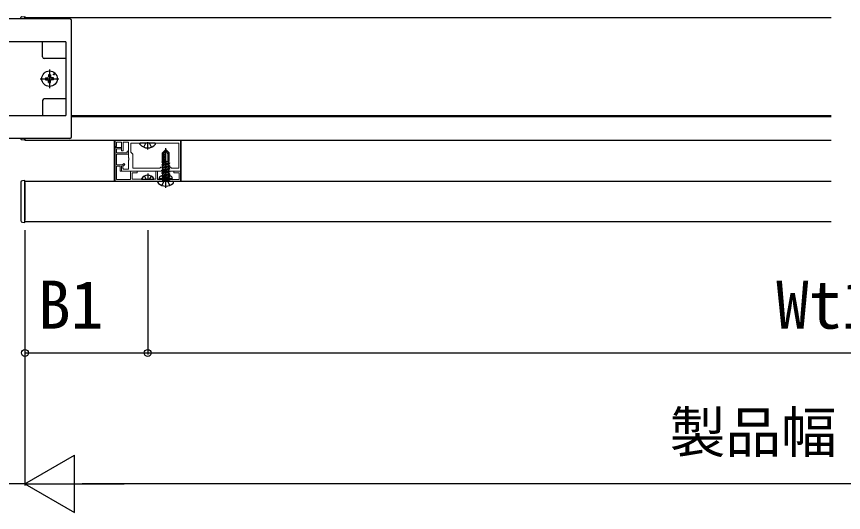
# Model space of a CAD drawing. Units: millimetres, scale not verified. Extents: x -1750 to 1750, y -2608 to 2592.
# Drawn here: x -1269 to -764, y -1026 to -723 of the extents above; entities that cross this region are included whole.
import ezdxf
from ezdxf.enums import TextEntityAlignment as Align

# ---------------------------------------------------------------- set-up
doc = ezdxf.new("R2010")
doc.units = ezdxf.units.MM
doc.header["$LTSCALE"] = 14
doc.layers.add('0-3_YKK_11', color=7, linetype='Continuous', lineweight=18)
for name, color, linetype in [('0-4_YKK_12', 2, 'Continuous'), ('0-5_YKK_13', 4, 'Continuous'), ('0-6_YKK_D', 6, 'Continuous')]:
    doc.layers.add(name, color=color, linetype=linetype)
doc.styles.add('ＭＳ ゴシック', font='')
doc.styles.get('ＭＳ ゴシック').set_extended_font_data('MS Gothic')

msp = doc.modelspace()

# ---------------------------------------------------------------- linework, layer by layer
at = {"layer": '0-3_YKK_11'}
for points in [[(-1169.2, -798.5), (-1209.2, -798.5), (-1209.2, -802.5), (-1208.3, -802.5), (-1208.3, -799.8), (-1205.2, -799.8), (-1205.2, -805), (-1204.2, -805), (-1204.2, -799.8), (-1200.9, -799.8), (-1200.9, -809.33), (-1200.76, -809.52), (-1200.76, -810.48), (-1200.9, -810.67), (-1200.9, -816.2), (-1204.2, -816.2), (-1204.2, -815.5), (-1205.2, -815.5), (-1205.2, -817.5), (-1178.87, -817.5), (-1178.68, -817.36), (-1177.72, -817.36), (-1177.53, -817.5), (-1169.2, -817.5)], [(-1209.2, -823.5), (-1169.2, -823.5), (-1169.2, -817.5), (-1173.2, -817.5), (-1173.2, -818.4), (-1170.1, -818.4), (-1170.1, -822.6), (-1183.3, -822.6), (-1183.3, -817.5), (-1184.2, -817.5), (-1184.2, -822.4), (-1198.8, -822.4), (-1198.8, -818.4), (-1195.7, -818.4), (-1195.7, -817.5), (-1199.7, -817.5), (-1199.7, -822.6), (-1208.3, -822.6), (-1208.3, -814.5), (-1206.1, -814.5), (-1206.1, -817.5), (-1205.2, -817.5), (-1205.2, -814.5), (-1204.2, -814.5), (-1203.17, -813.47), (-1203.8, -812.83), (-1204.57, -813.6), (-1208.3, -813.6), (-1208.3, -807.1), (-1200.9, -807.1), (-1200.9, -805.2), (-1201.8, -805.2), (-1201.8, -806.2), (-1208.3, -806.2), (-1208.3, -803.9), (-1205.2, -803.9), (-1205.2, -803), (-1209.2, -803)], [(-1170.3, -800.3), (-1199.6, -800.3), (-1199.6, -805.8), (-1198.4, -807), (-1198.4, -815.6), (-1181.8, -815.6), (-1181.2, -815), (-1175.2, -815), (-1174.6, -815.6), (-1170.3, -815.6)]]:
    msp.add_lwpolyline(points, close=True, dxfattribs=at)
at = {"layer": '0-4_YKK_12'}
for p, q in [((-1264.2, -724.5), (-1264.2, -723.5)), ((-1264.2, -723.5), (-771.7, -723.5)), ((-1235.7, -783.5), (-771.7, -783.5)), ((-1235.7, -784), (-771.7, -784)), ((-1264.2, -798.5), (-1264.2, -797.5)), ((-1264.2, -798.5), (-771.7, -798.5))]:
    msp.add_line(p, q, dxfattribs=at)
msp.add_lwpolyline([(-771.7, -848.5), (-1264.2, -848.5), (-1264.2, -823.5), (-771.7, -823.5)], dxfattribs=at)
at = {"layer": '0-5_YKK_13'}
for p, q in [((-1266.7, -724.5), (-1266.7, -723.62)), ((-1235.7, -796.5), (-1235.7, -725.5)), ((-1253.4, -747.7), (-1253.4, -738.5)), ((-1239.2, -738.5), (-1239.2, -783.5)), ((-1239.2, -748.7), (-1252.4, -748.7)), ((-1249.2, -755.27), (-1249.2, -766.74)), ((-1254.94, -761), (-1243.47, -761)), ((-1251.58, -760.41), (-1250.54, -760.39)), ((-1251.58, -761.59), (-1250.54, -761.61)), ((-1250.54, -760.39), (-1249.93, -760.27)), ((-1250.54, -761.61), (-1249.93, -761.73)), ((-1249.81, -759.66), (-1249.93, -760.27)), ((-1249.81, -762.34), (-1249.93, -761.73)), ((-1249.79, -758.62), (-1249.81, -759.66)), ((-1249.79, -763.38), (-1249.81, -762.34)), ((-1248.61, -758.62), (-1248.59, -759.66)), ((-1248.61, -763.37), (-1248.59, -762.34)), ((-1248.59, -759.66), (-1248.47, -760.27)), ((-1248.59, -762.34), (-1248.47, -761.73)), ((-1247.86, -760.39), (-1248.47, -760.27)), ((-1247.86, -761.61), (-1248.47, -761.73)), ((-1246.82, -760.41), (-1247.86, -760.39)), ((-1246.82, -761.59), (-1247.86, -761.61)), ((-1253.4, -774.3), (-1253.4, -783.5)), ((-1239.2, -773.3), (-1252.4, -773.3)), ((-1236.7, -797.5), (-1284.2, -797.5)), ((-1266.7, -797.5), (-1266.7, -797.88)), ((-1209.7, -799), (-1209.7, -823)), ((-1193.95, -800.9), (-1193.95, -800.8)), ((-1184.95, -800.3), (-1193.45, -800.3)), ((-1191.55, -802.81), (-1190.35, -800.39)), ((-1189.2, -804.3), (-1189.2, -799.79)), ((-1186.85, -802.81), (-1188.06, -800.39)), ((-1184.45, -800.9), (-1184.45, -800.8)), ((-1168.7, -823), (-1168.7, -799)), ((-1180.25, -806.37), (-1178.38, -804.5)), ((-1180.25, -806.37), (-1179.75, -806.58)), ((-1180.25, -811.5), (-1180.25, -806.37)), ((-1179.75, -811.5), (-1178.99, -805.82)), ((-1178.99, -805.82), (-1179.75, -806.58)), ((-1179.75, -812.71), (-1179.75, -806.58)), ((-1179.17, -812.75), (-1177.91, -805)), ((-1178.99, -805.82), (-1178.38, -804.5)), ((-1178.02, -804.5), (-1178.38, -804.5)), ((-1178.2, -827.6), (-1178.2, -803.5)), ((-1176.85, -806.84), (-1178.2, -804.5)), ((-1176.15, -806.37), (-1178.02, -804.5)), ((-1176.15, -806.37), (-1176.85, -806.84)), ((-1176.85, -806.84), (-1176.85, -811.5)), ((-1176.15, -811.5), (-1176.15, -806.37)), ((-1180.67, -811.91), (-1179.75, -811.7)), ((-1179.75, -811.82), (-1180.67, -812.02)), ((-1180.67, -812.02), (-1180.67, -811.91)), ((-1180.67, -812.02), (-1180.02, -812.4)), ((-1180.67, -813.55), (-1175.73, -812.73)), ((-1175.73, -812.85), (-1180.67, -813.67)), ((-1180.25, -811.5), (-1179.75, -811.5)), ((-1180.02, -811.53), (-1180.02, -811.5)), ((-1180.02, -812.4), (-1179.75, -812.34)), ((-1180.02, -813.18), (-1180.02, -812.4)), ((-1180.02, -814.05), (-1176.38, -813.22)), ((-1179.07, -812.18), (-1176.38, -811.57)), ((-1177.53, -811.5), (-1179, -811.75)), ((-1178.98, -811.62), (-1178.24, -811.5)), ((-1178.96, -811.5), (-1176.15, -811.5)), ((-1176.25, -811.5), (-1176.38, -811.57)), ((-1176.38, -812.36), (-1176.38, -811.57)), ((-1175.73, -812.73), (-1176.38, -812.36)), ((-1175.73, -812.85), (-1176.38, -813.22)), ((-1176.38, -814), (-1176.38, -813.22)), ((-1175.73, -812.85), (-1175.73, -812.73)), ((-1180.67, -813.67), (-1180.67, -813.55)), ((-1180.67, -813.67), (-1180.02, -814.05)), ((-1180.67, -815.2), (-1175.73, -814.38)), ((-1175.73, -814.5), (-1180.67, -815.32)), ((-1180.67, -815.32), (-1180.67, -815.2)), ((-1180.67, -815.32), (-1180.02, -815.69)), ((-1180.67, -816.85), (-1175.73, -816.03)), ((-1175.73, -816.14), (-1180.67, -816.97)), ((-1180.67, -816.97), (-1180.67, -816.85)), ((-1180.67, -816.97), (-1180.02, -817.34)), ((-1180.67, -818.5), (-1175.73, -817.67)), ((-1175.73, -817.79), (-1180.67, -818.62)), ((-1180.02, -814.83), (-1180.02, -814.05)), ((-1180.02, -815.69), (-1176.38, -814.87)), ((-1180.02, -816.48), (-1180.02, -815.69)), ((-1180.02, -817.34), (-1176.38, -816.52)), ((-1180.02, -818.12), (-1180.02, -817.34)), ((-1180.02, -818.99), (-1176.38, -818.17)), ((-1175.73, -814.38), (-1176.38, -814)), ((-1175.73, -814.5), (-1176.38, -814.87)), ((-1176.38, -815.65), (-1176.38, -814.87)), ((-1175.73, -816.03), (-1176.38, -815.65)), ((-1175.73, -816.14), (-1176.38, -816.52)), ((-1176.38, -817.3), (-1176.38, -816.52)), ((-1175.73, -817.67), (-1176.38, -817.3)), ((-1175.73, -817.79), (-1176.38, -818.17)), ((-1176.38, -818.95), (-1176.38, -818.17)), ((-1175.73, -814.5), (-1175.73, -814.38)), ((-1175.73, -816.14), (-1175.73, -816.03)), ((-1175.73, -817.79), (-1175.73, -817.67)), ((-1264.2, -823.2), (-1265.76, -823.3)), ((-1264.2, -824.5), (-1264.2, -823.2)), ((-1192.8, -822.4), (-1185.6, -822.4)), ((-1191.25, -820.43), (-1190.35, -822.25)), ((-1189.2, -818.9), (-1189.2, -822.86)), ((-1187.15, -820.43), (-1188.06, -822.25)), ((-1182.2, -822.1), (-1182.06, -821.3)), ((-1174.2, -822.1), (-1182.2, -822.1)), ((-1182.2, -822.1), (-1182.11, -822.6)), ((-1174.29, -822.6), (-1182.11, -822.6)), ((-1180.67, -818.62), (-1180.67, -818.5)), ((-1180.67, -818.62), (-1180.02, -818.99)), ((-1180.67, -820.15), (-1175.73, -819.32)), ((-1175.73, -819.44), (-1180.67, -820.26)), ((-1180.67, -820.26), (-1180.67, -820.15)), ((-1180.67, -820.26), (-1180.02, -820.64)), ((-1180.67, -821.79), (-1175.73, -820.97)), ((-1175.73, -821.09), (-1180.67, -821.91)), ((-1180.67, -821.79), (-1180.02, -821.42)), ((-1180.67, -821.91), (-1180.67, -821.79)), ((-1180.67, -821.91), (-1180.02, -822.28)), ((-1180.02, -819.77), (-1180.02, -818.99)), ((-1180.02, -820.64), (-1176.38, -819.81)), ((-1180.02, -821.42), (-1176.38, -820.6)), ((-1180.02, -821.42), (-1180.02, -820.64)), ((-1180.02, -822.28), (-1176.38, -821.46)), ((-1180.02, -823.3), (-1180.02, -822.28)), ((-1176.38, -822.24), (-1179.97, -823.32)), ((-1179.97, -823.32), (-1175.73, -822.62)), ((-1179.97, -823.44), (-1176.38, -823.11)), ((-1179.33, -823.5), (-1178.2, -822.9)), ((-1177.07, -823.5), (-1178.2, -822.9)), ((-1177.06, -822.44), (-1177.36, -822.6)), ((-1175.9, -820.12), (-1177.06, -822.44)), ((-1175.73, -819.32), (-1176.38, -818.95)), ((-1175.73, -819.44), (-1176.38, -819.81)), ((-1176.38, -820.6), (-1176.38, -819.81)), ((-1175.73, -820.97), (-1176.38, -820.6)), ((-1175.73, -821.09), (-1176.38, -821.46)), ((-1176.38, -822.24), (-1176.38, -821.46)), ((-1175.73, -822.62), (-1176.38, -822.24)), ((-1175.73, -822.73), (-1176.38, -823.11)), ((-1176.38, -823.3), (-1176.38, -823.11)), ((-1175.73, -819.44), (-1175.73, -819.32)), ((-1175.73, -821.09), (-1175.73, -820.97)), ((-1175.73, -822.73), (-1175.73, -822.62)), ((-1175.73, -822.73), (-1175.73, -822.62)), ((-1174.2, -822.1), (-1174.34, -821.3)), ((-1174.2, -822.1), (-1174.29, -822.6)), ((-1266.7, -824.29), (-1266.7, -824.59)), ((-1264.2, -824.5), (-1264.2, -847.5)), ((-1182.94, -824.36), (-1182.94, -824.2)), ((-1182.24, -823.5), (-1174.17, -823.5)), ((-1179.33, -823.5), (-1180.65, -826.16)), ((-1177.07, -823.5), (-1175.75, -826.16)), ((-1173.47, -824.36), (-1173.47, -824.2)), ((-1264.2, -848.8), (-1264.2, -847.5)), ((-1265.76, -848.7), (-1264.2, -848.8))]:
    msp.add_line(p, q, dxfattribs=at)
for points in [[(-1236.7, -724.5), (-1284.2, -724.5), (-1284.2, -725.24)], [(-1266.23, -723.12), (-1264.2, -723), (-1264.2, -724.5)], [(-1239.2, -738.5), (-1284.2, -738.5), (-1284.2, -783.5), (-1239.2, -783.5)], [(-1264.2, -797.5), (-1264.2, -798.5), (-1266.23, -798.38)], [(-1180.67, -811.91), (-1180.02, -811.53), (-1179.88, -811.5)], [(-1180.67, -813.55), (-1180.02, -813.18), (-1176.38, -812.36)], [(-1180.67, -815.2), (-1180.02, -814.83), (-1176.38, -814)], [(-1180.67, -816.85), (-1180.02, -816.48), (-1176.38, -815.65)], [(-1180.67, -818.5), (-1180.02, -818.12), (-1176.38, -817.3)], [(-1180.67, -820.15), (-1180.02, -819.77), (-1176.38, -818.95)], [(-1180.5, -820.12), (-1179.35, -822.44), (-1179.04, -822.6)], [(-1175.73, -822.73), (-1179.97, -823.44), (-1179.97, -823.32)], [(-1266.7, -824.59), (-1266.7, -847.41), (-1266.7, -847.71)]]:
    msp.add_lwpolyline(points, dxfattribs=at)
for centre, radius in [((-1249.2, -761), 4.74), ((-1246.56, -758.36), 0.3)]:
    msp.add_circle(centre, radius, dxfattribs=at)
for centre, radius, start, end in [((-1266.2, -723.62), 0.5, 93.5, 180), ((-1252.4, -747.7), 1, 180, 270), ((-1249.2, -761), 2.45, 165.9892, 194.0108), ((-1249.2, -761), 2.45, 75.9892, 104.0108), ((-1249.2, -761), 2.45, 345.9892, 14.0108), ((-1249.2, -761), 2.45, 255.9892, 284.0108), ((-1252.4, -774.3), 1, 90, 180), ((-1266.2, -797.88), 0.5, 180, 266.5), ((-1208.7, -799), 0.999, 150.1032, 180.02), ((-1193.45, -800.8), 0.5, 90, 180), ((-1189.2, -797.4), 5.9, 216.3816, 323.6184), ((-1184.95, -800.8), 0.5, 0, 90), ((-1169.7, -799), 0.999, 359.98, 29.8968), ((-1179.46, -812.71), 0.294, 180, 270), ((-1179.46, -812.71), 0.294, 270, 350.8071), ((-1265.7, -824.29), 1, 93.5, 180), ((-1208.7, -823), 0.999, 179.98, 209.8968), ((-1192.8, -822.25), 0.154, 152.719, 270), ((-1189.2, -824.1), 4.2, 27.281, 152.719), ((-1185.6, -822.25), 0.154, 270, 27.281), ((-1181.17, -821.45), 0.9, 122.0559, 170), ((-1178.2, -826.2), 6.5, 57.9441, 122.0559), ((-1180.22, -823.3), 0.2, 270, 0), ((-1176.18, -823.3), 0.2, 180, 270), ((-1175.23, -821.45), 0.9, 10, 57.9441), ((-1169.7, -823), 0.999, 330.1032, 0.02), ((-1182.24, -824.2), 0.7, 90, 180), ((-1182.07, -824.36), 0.862, 180, 230.8765), ((-1178.2, -819.6), 7, 230.8765, 270), ((-1178.2, -819.6), 7, 270, 309.1236), ((-1174.17, -824.2), 0.7, 0, 90), ((-1174.33, -824.36), 0.862, 309.1236, 0), ((-1265.7, -847.71), 1, 180, 266.5)]:
    msp.add_arc(centre, radius, start, end, dxfattribs=at)
for centre, major_axis, start_param, end_param in [((-1236.7, -725.5), (-0.71, -0.71), 2.358058, 3.925127), ((-1236.7, -796.5), (0.71, -0.71), 5.499651, 7.06672)]:
    msp.add_ellipse(centre, major_axis=major_axis, ratio=0.99628, start_param=start_param, end_param=end_param, dxfattribs=at)
at = {"layer": '0-6_YKK_D'}
for p, q in [((-1264.2, -853.5), (-1264.2, -1009.5)), ((-1264.2, -853.5), (-1264.2, -929.5)), ((-1264.2, -853.5), (-1264.2, -1009.5)), ((-1189.2, -853.5), (-1189.2, -929.5)), ((-1189.2, -853.5), (-1189.2, -929.5)), ((-1264.2, -928.5), (-1189.2, -928.5)), ((-1189.2, -928.5), (-339.2, -928.5)), ((-1264.2, -1008.5), (-1233.89, -991)), ((-1233.89, -1026), (-1233.89, -991)), ((-1264.2, -1008.5), (-1233.89, -1026)), ((-1264.2, -1008.5), (-1203.58, -1008.5)), ((-299.2, -1008.5), (-1229.2, -1008.5))]:
    msp.add_line(p, q, dxfattribs=at)
msp.add_lwpolyline([(-1264.2, -1008.5), (-1284.2, -1008.5), (-1366.38, -1008.5)], dxfattribs=at)
for centre in [(-1264.2, -928.5), (-1189.2, -928.5), (-1189.2, -928.5)]:
    msp.add_circle(centre, 2.12, dxfattribs=at)

# ---------------------------------------------------------------- texts
at = {"layer": '0-6_YKK_D', "style": 'ＭＳ ゴシック'}
for s, height, p in [('B1', 29.33, (-1256.25, -922.5)), ('Wt1', 29.33, (-805.34, -922.5)), ('製品幅：W', 24.93, (-870.35, -996.9))]:
    msp.add_text(s, height=height, dxfattribs=at).set_placement(p, align=Align.BOTTOM_LEFT)

doc.saveas('drawing.dxf')
